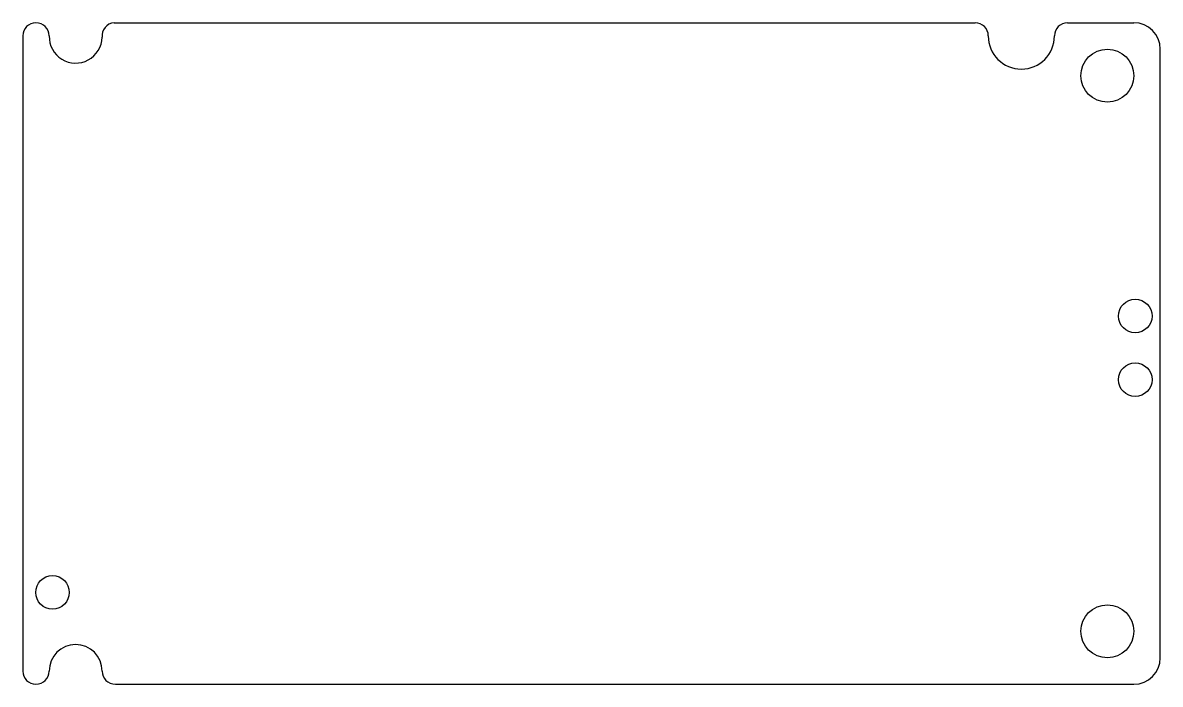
# Model space of a CAD drawing. Extents: x 1 to 87, y 0 to 50.
import ezdxf

# ---------------------------------------------------------------- set-up
doc = ezdxf.new("R2010")
doc.units = 0
doc.layers.add('20', color=7, linetype='CONTINUOUS')

msp = doc.modelspace()

# ---------------------------------------------------------------- linework, layer by layer
at = {"layer": '20'}
for p, q in [((7.9, 50), (73, 50)), ((80, 50), (85, 50)), ((1, 49), (1, 1)), ((87, 2), (87, 48)), ((8, 0), (85, 0))]:
    msp.add_line(p, q, dxfattribs=at)
for centre, radius in [((83, 46), 2), ((85.11, 27.83), 1.27), ((85.11, 23.02), 1.27), ((3.25, 6.94), 1.27), ((83, 4), 2)]:
    msp.add_circle(centre, radius, dxfattribs=at)
for centre, radius, start, end in [((2, 49), 1, 90, 180), ((2, 49), 1, 0, 90), ((8, 49), 1.005, 95.7106, 185.7106), ((73, 49), 1, 0, 90), ((80, 49), 1, 90, 180), ((85, 48), 2, 0, 90), ((5, 48.95), 2.001, 178.5679, 358.5679), ((76.5, 49), 2.5, 180, 0), ((5, 1), 2, 0, 180), ((85, 2), 2, 270, 0), ((2, 1), 1, 180, 270), ((2, 1), 1, 270, 0), ((8, 1), 1, 180, 270)]:
    msp.add_arc(centre, radius, start, end, dxfattribs=at)

doc.saveas('drawing.dxf')
